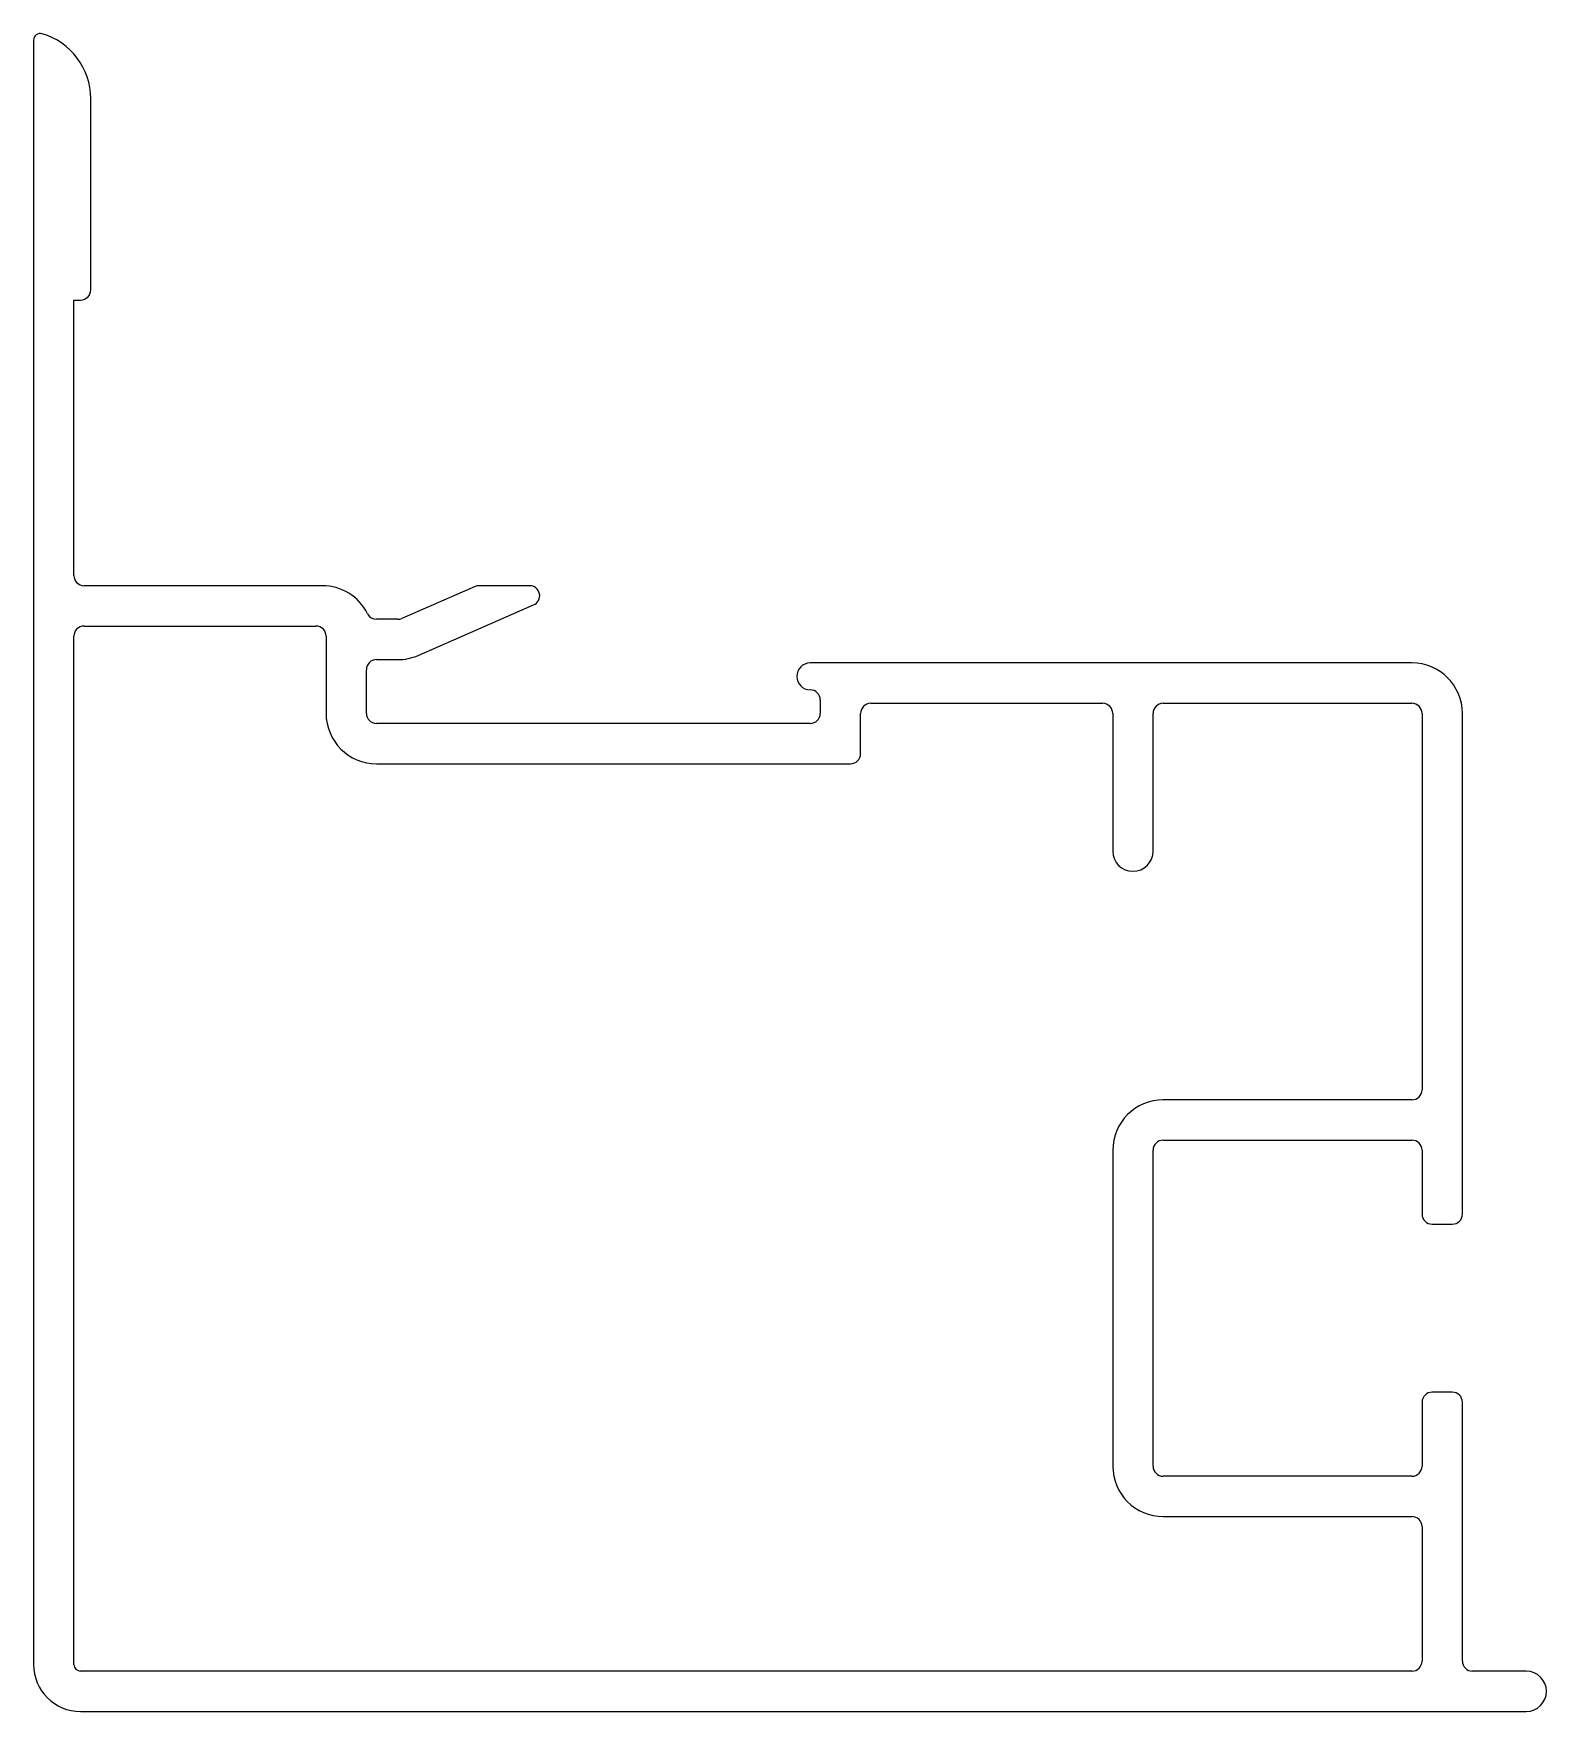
# Model space of a CAD drawing. Extents: x 3328.8 to 3373.8, y 1120.9 to 1170.9.
import ezdxf

# ---------------------------------------------------------------- set-up
doc = ezdxf.new("R2010")
doc.units = 0
doc.layers.get('0').update_dxf_attribs({"linetype": 'CONTINUOUS'})

msp = doc.modelspace()

# ---------------------------------------------------------------- linework, layer by layer
for p, q in [((3328.812, 1170.661), (3328.812, 1122.331)), ((3330.512, 1163.231), (3330.512, 1168.931)), ((3330.012, 1154.731), (3330.012, 1162.931)), ((3330.012, 1162.931), (3330.212, 1162.931)), ((3337.399, 1154.431), (3330.312, 1154.431)), ((3341.946, 1154.406), (3339.769, 1153.456)), ((3343.566, 1154.431), (3342.066, 1154.431)), ((3339.649, 1153.431), (3339.012, 1153.431)), ((3340.249, 1152.357), (3343.686, 1153.856)), ((3330.012, 1122.331), (3330.012, 1152.931)), ((3330.312, 1153.231), (3337.212, 1153.231)), ((3337.512, 1152.931), (3337.512, 1150.631)), ((3338.712, 1150.631), (3338.712, 1151.931)), ((3339.012, 1152.231), (3339.649, 1152.231)), ((3369.812, 1152.131), (3351.912, 1152.131)), ((3352.212, 1151.031), (3352.212, 1150.631)), ((3353.712, 1150.931), (3360.612, 1150.931)), ((3362.412, 1150.931), (3369.812, 1150.931)), ((3353.412, 1149.431), (3353.412, 1150.631)), ((3360.912, 1150.631), (3360.912, 1146.531)), ((3362.112, 1146.531), (3362.112, 1150.631)), ((3370.112, 1150.631), (3370.112, 1139.431)), ((3371.312, 1135.731), (3371.312, 1150.631)), ((3351.912, 1150.331), (3339.012, 1150.331)), ((3339.012, 1149.131), (3353.112, 1149.131)), ((3369.812, 1139.131), (3362.412, 1139.131)), ((3362.412, 1137.931), (3369.812, 1137.931)), ((3360.912, 1137.631), (3360.912, 1128.231)), ((3362.112, 1128.231), (3362.112, 1137.631)), ((3370.112, 1137.631), (3370.112, 1135.731)), ((3370.412, 1135.431), (3371.012, 1135.431)), ((3371.012, 1130.431), (3370.412, 1130.431)), ((3370.112, 1130.131), (3370.112, 1128.231)), ((3371.312, 1122.431), (3371.312, 1130.131)), ((3369.812, 1127.931), (3362.412, 1127.931)), ((3362.412, 1126.731), (3369.812, 1126.731)), ((3370.112, 1126.431), (3370.112, 1122.431)), ((3369.812, 1122.131), (3330.212, 1122.131)), ((3373.212, 1122.131), (3371.612, 1122.131)), ((3330.212, 1120.931), (3373.212, 1120.931))]:
    msp.add_line(p, q)
for centre, radius, start, end in [((3329.012, 1170.661), 0.2, 73.8724, 180), ((3328.512, 1168.931), 2, 0, 73.8724), ((3330.212, 1163.231), 0.3, 270, 0), ((3330.312, 1154.731), 0.3, 180, 270), ((3337.399, 1152.931), 1.5, 26.3878, 90), ((3342.066, 1154.131), 0.3, 90, 113.5782), ((3343.566, 1154.131), 0.3, 293.5782, 90), ((3339.012, 1153.731), 0.3, 206.3878, 270), ((3339.649, 1153.731), 0.3, 270, 293.5782), ((3330.312, 1152.931), 0.3, 90, 180), ((3337.212, 1152.931), 0.3, 0, 90), ((3339.012, 1151.931), 0.3, 90, 180), ((3339.649, 1153.731), 1.5, 270, 293.5782), ((3351.912, 1151.731), 0.4, 90, 270), ((3369.812, 1150.631), 1.5, 0, 90), ((3351.912, 1151.031), 0.3, 0, 90), ((3353.712, 1150.631), 0.3, 90, 180), ((3360.612, 1150.631), 0.3, 0, 90), ((3362.412, 1150.631), 0.3, 90, 180), ((3369.812, 1150.631), 0.3, 0, 90), ((3339.012, 1150.631), 1.5, 180, 270), ((3339.012, 1150.631), 0.3, 180, 270), ((3351.912, 1150.631), 0.3, 270, 0), ((3353.112, 1149.431), 0.3, 270, 0), ((3361.512, 1146.531), 0.6, 180, 0), ((3369.812, 1139.431), 0.3, 270, 0), ((3362.412, 1137.631), 1.5, 90, 180), ((3362.412, 1137.631), 0.3, 90, 180), ((3369.812, 1137.631), 0.3, 0, 90), ((3370.412, 1135.731), 0.3, 180, 270), ((3371.012, 1135.731), 0.3, 270, 0), ((3370.412, 1130.131), 0.3, 90, 180), ((3371.012, 1130.131), 0.3, 0, 90), ((3362.412, 1128.231), 1.5, 180, 270), ((3362.412, 1128.231), 0.3, 180, 270), ((3369.812, 1128.231), 0.3, 270, 0), ((3369.812, 1126.431), 0.3, 0, 90), ((3369.812, 1122.431), 0.3, 270, 0), ((3371.612, 1122.431), 0.3, 180, 270), ((3330.212, 1122.331), 1.4, 180, 270), ((3330.212, 1122.331), 0.2, 180, 270), ((3373.212, 1121.531), 0.6, 270, 90)]:
    msp.add_arc(centre, radius, start, end)

doc.saveas('drawing.dxf')
